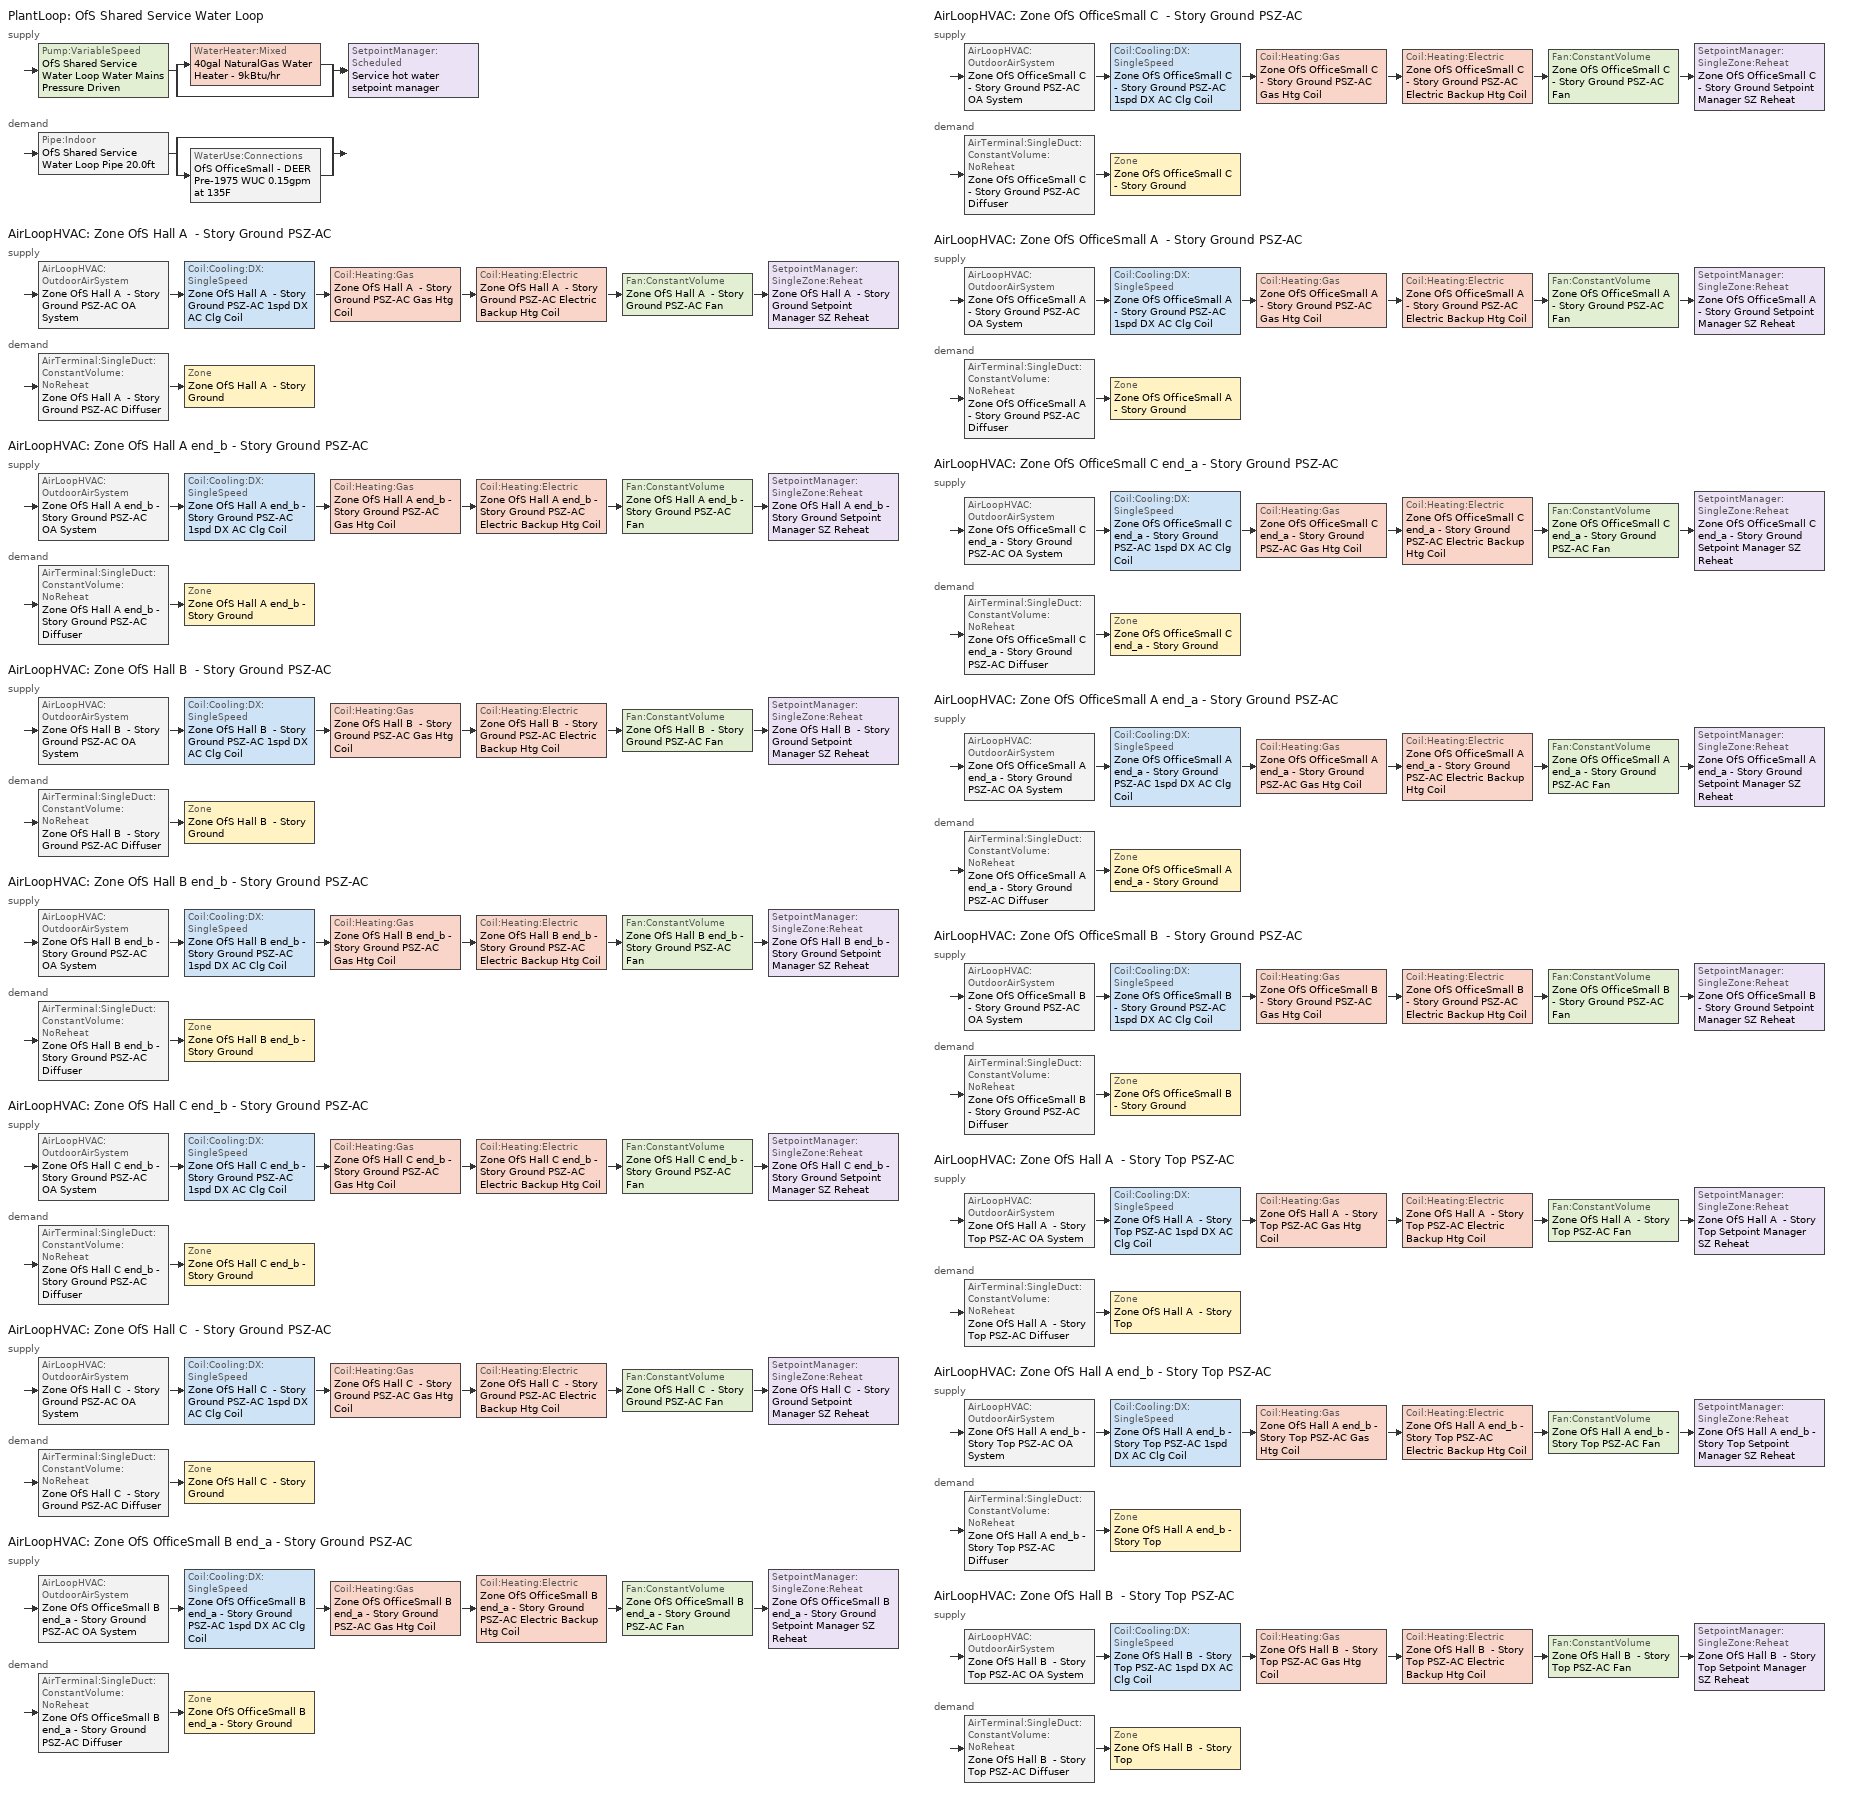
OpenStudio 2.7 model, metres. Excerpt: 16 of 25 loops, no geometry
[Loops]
PlantLoop 'OfS Shared Service Water Loop'
 supply: Pump:VariableSpeed 'OfS Shared Service Water Loop Water Mains Pressure Driven' > split
  | WaterHeater:Mixed '40gal NaturalGas Water Heater - 9kBtu/hr'
  | bypass
  join > SetpointManager:Scheduled 'Service hot water setpoint manager'
 demand: Pipe:Indoor 'OfS Shared Service Water Loop Pipe 20.0ft' > split
  | bypass
  | WaterUse:Connections 'OfS OfficeSmall - DEER Pre-1975 WUC 0.15gpm at 135F'
AirLoopHVAC 'Zone OfS Hall A  - Story Ground PSZ-AC'
 supply: AirLoopHVAC:OutdoorAirSystem 'Zone OfS Hall A  - Story Ground PSZ-AC OA System' > Coil:Cooling:DX:SingleSpeed 'Zone OfS Hall A  - Story Ground PSZ-AC 1spd DX AC Clg Coil' > Coil:Heating:Gas 'Zone OfS Hall A  - Story Ground PSZ-AC Gas Htg Coil' > Coil:Heating:Electric 'Zone OfS Hall A  - Story Ground PSZ-AC Electric Backup Htg Coil' > Fan:ConstantVolume 'Zone OfS Hall A  - Story Ground PSZ-AC Fan' > SetpointManager:SingleZone:Reheat 'Zone OfS Hall A  - Story Ground Setpoint Manager SZ Reheat'
 demand: AirTerminal:SingleDuct:ConstantVolume:NoReheat 'Zone OfS Hall A  - Story Ground PSZ-AC Diffuser' > Zone 'Zone OfS Hall A  - Story Ground'
AirLoopHVAC 'Zone OfS Hall A end_b - Story Ground PSZ-AC'
 supply: AirLoopHVAC:OutdoorAirSystem 'Zone OfS Hall A end_b - Story Ground PSZ-AC OA System' > Coil:Cooling:DX:SingleSpeed 'Zone OfS Hall A end_b - Story Ground PSZ-AC 1spd DX AC Clg Coil' > Coil:Heating:Gas 'Zone OfS Hall A end_b - Story Ground PSZ-AC Gas Htg Coil' > Coil:Heating:Electric 'Zone OfS Hall A end_b - Story Ground PSZ-AC Electric Backup Htg Coil' > Fan:ConstantVolume 'Zone OfS Hall A end_b - Story Ground PSZ-AC Fan' > SetpointManager:SingleZone:Reheat 'Zone OfS Hall A end_b - Story Ground Setpoint Manager SZ Reheat'
 demand: AirTerminal:SingleDuct:ConstantVolume:NoReheat 'Zone OfS Hall A end_b - Story Ground PSZ-AC Diffuser' > Zone 'Zone OfS Hall A end_b - Story Ground'
AirLoopHVAC 'Zone OfS Hall B  - Story Ground PSZ-AC'
 supply: AirLoopHVAC:OutdoorAirSystem 'Zone OfS Hall B  - Story Ground PSZ-AC OA System' > Coil:Cooling:DX:SingleSpeed 'Zone OfS Hall B  - Story Ground PSZ-AC 1spd DX AC Clg Coil' > Coil:Heating:Gas 'Zone OfS Hall B  - Story Ground PSZ-AC Gas Htg Coil' > Coil:Heating:Electric 'Zone OfS Hall B  - Story Ground PSZ-AC Electric Backup Htg Coil' > Fan:ConstantVolume 'Zone OfS Hall B  - Story Ground PSZ-AC Fan' > SetpointManager:SingleZone:Reheat 'Zone OfS Hall B  - Story Ground Setpoint Manager SZ Reheat'
 demand: AirTerminal:SingleDuct:ConstantVolume:NoReheat 'Zone OfS Hall B  - Story Ground PSZ-AC Diffuser' > Zone 'Zone OfS Hall B  - Story Ground'
AirLoopHVAC 'Zone OfS Hall B end_b - Story Ground PSZ-AC'
 supply: AirLoopHVAC:OutdoorAirSystem 'Zone OfS Hall B end_b - Story Ground PSZ-AC OA System' > Coil:Cooling:DX:SingleSpeed 'Zone OfS Hall B end_b - Story Ground PSZ-AC 1spd DX AC Clg Coil' > Coil:Heating:Gas 'Zone OfS Hall B end_b - Story Ground PSZ-AC Gas Htg Coil' > Coil:Heating:Electric 'Zone OfS Hall B end_b - Story Ground PSZ-AC Electric Backup Htg Coil' > Fan:ConstantVolume 'Zone OfS Hall B end_b - Story Ground PSZ-AC Fan' > SetpointManager:SingleZone:Reheat 'Zone OfS Hall B end_b - Story Ground Setpoint Manager SZ Reheat'
 demand: AirTerminal:SingleDuct:ConstantVolume:NoReheat 'Zone OfS Hall B end_b - Story Ground PSZ-AC Diffuser' > Zone 'Zone OfS Hall B end_b - Story Ground'
AirLoopHVAC 'Zone OfS Hall C end_b - Story Ground PSZ-AC'
 supply: AirLoopHVAC:OutdoorAirSystem 'Zone OfS Hall C end_b - Story Ground PSZ-AC OA System' > Coil:Cooling:DX:SingleSpeed 'Zone OfS Hall C end_b - Story Ground PSZ-AC 1spd DX AC Clg Coil' > Coil:Heating:Gas 'Zone OfS Hall C end_b - Story Ground PSZ-AC Gas Htg Coil' > Coil:Heating:Electric 'Zone OfS Hall C end_b - Story Ground PSZ-AC Electric Backup Htg Coil' > Fan:ConstantVolume 'Zone OfS Hall C end_b - Story Ground PSZ-AC Fan' > SetpointManager:SingleZone:Reheat 'Zone OfS Hall C end_b - Story Ground Setpoint Manager SZ Reheat'
 demand: AirTerminal:SingleDuct:ConstantVolume:NoReheat 'Zone OfS Hall C end_b - Story Ground PSZ-AC Diffuser' > Zone 'Zone OfS Hall C end_b - Story Ground'
AirLoopHVAC 'Zone OfS Hall C  - Story Ground PSZ-AC'
 supply: AirLoopHVAC:OutdoorAirSystem 'Zone OfS Hall C  - Story Ground PSZ-AC OA System' > Coil:Cooling:DX:SingleSpeed 'Zone OfS Hall C  - Story Ground PSZ-AC 1spd DX AC Clg Coil' > Coil:Heating:Gas 'Zone OfS Hall C  - Story Ground PSZ-AC Gas Htg Coil' > Coil:Heating:Electric 'Zone OfS Hall C  - Story Ground PSZ-AC Electric Backup Htg Coil' > Fan:ConstantVolume 'Zone OfS Hall C  - Story Ground PSZ-AC Fan' > SetpointManager:SingleZone:Reheat 'Zone OfS Hall C  - Story Ground Setpoint Manager SZ Reheat'
 demand: AirTerminal:SingleDuct:ConstantVolume:NoReheat 'Zone OfS Hall C  - Story Ground PSZ-AC Diffuser' > Zone 'Zone OfS Hall C  - Story Ground'
AirLoopHVAC 'Zone OfS OfficeSmall B end_a - Story Ground PSZ-AC'
 supply: AirLoopHVAC:OutdoorAirSystem 'Zone OfS OfficeSmall B end_a - Story Ground PSZ-AC OA System' > Coil:Cooling:DX:SingleSpeed 'Zone OfS OfficeSmall B end_a - Story Ground PSZ-AC 1spd DX AC Clg Coil' > Coil:Heating:Gas 'Zone OfS OfficeSmall B end_a - Story Ground PSZ-AC Gas Htg Coil' > Coil:Heating:Electric 'Zone OfS OfficeSmall B end_a - Story Ground PSZ-AC Electric Backup Htg Coil' > Fan:ConstantVolume 'Zone OfS OfficeSmall B end_a - Story Ground PSZ-AC Fan' > SetpointManager:SingleZone:Reheat 'Zone OfS OfficeSmall B end_a - Story Ground Setpoint Manager SZ Reheat'
 demand: AirTerminal:SingleDuct:ConstantVolume:NoReheat 'Zone OfS OfficeSmall B end_a - Story Ground PSZ-AC Diffuser' > Zone 'Zone OfS OfficeSmall B end_a - Story Ground'
AirLoopHVAC 'Zone OfS OfficeSmall C  - Story Ground PSZ-AC'
 supply: AirLoopHVAC:OutdoorAirSystem 'Zone OfS OfficeSmall C  - Story Ground PSZ-AC OA System' > Coil:Cooling:DX:SingleSpeed 'Zone OfS OfficeSmall C  - Story Ground PSZ-AC 1spd DX AC Clg Coil' > Coil:Heating:Gas 'Zone OfS OfficeSmall C  - Story Ground PSZ-AC Gas Htg Coil' > Coil:Heating:Electric 'Zone OfS OfficeSmall C  - Story Ground PSZ-AC Electric Backup Htg Coil' > Fan:ConstantVolume 'Zone OfS OfficeSmall C  - Story Ground PSZ-AC Fan' > SetpointManager:SingleZone:Reheat 'Zone OfS OfficeSmall C  - Story Ground Setpoint Manager SZ Reheat'
 demand: AirTerminal:SingleDuct:ConstantVolume:NoReheat 'Zone OfS OfficeSmall C  - Story Ground PSZ-AC Diffuser' > Zone 'Zone OfS OfficeSmall C  - Story Ground'
AirLoopHVAC 'Zone OfS OfficeSmall A  - Story Ground PSZ-AC'
 supply: AirLoopHVAC:OutdoorAirSystem 'Zone OfS OfficeSmall A  - Story Ground PSZ-AC OA System' > Coil:Cooling:DX:SingleSpeed 'Zone OfS OfficeSmall A  - Story Ground PSZ-AC 1spd DX AC Clg Coil' > Coil:Heating:Gas 'Zone OfS OfficeSmall A  - Story Ground PSZ-AC Gas Htg Coil' > Coil:Heating:Electric 'Zone OfS OfficeSmall A  - Story Ground PSZ-AC Electric Backup Htg Coil' > Fan:ConstantVolume 'Zone OfS OfficeSmall A  - Story Ground PSZ-AC Fan' > SetpointManager:SingleZone:Reheat 'Zone OfS OfficeSmall A  - Story Ground Setpoint Manager SZ Reheat'
 demand: AirTerminal:SingleDuct:ConstantVolume:NoReheat 'Zone OfS OfficeSmall A  - Story Ground PSZ-AC Diffuser' > Zone 'Zone OfS OfficeSmall A  - Story Ground'
AirLoopHVAC 'Zone OfS OfficeSmall C end_a - Story Ground PSZ-AC'
 supply: AirLoopHVAC:OutdoorAirSystem 'Zone OfS OfficeSmall C end_a - Story Ground PSZ-AC OA System' > Coil:Cooling:DX:SingleSpeed 'Zone OfS OfficeSmall C end_a - Story Ground PSZ-AC 1spd DX AC Clg Coil' > Coil:Heating:Gas 'Zone OfS OfficeSmall C end_a - Story Ground PSZ-AC Gas Htg Coil' > Coil:Heating:Electric 'Zone OfS OfficeSmall C end_a - Story Ground PSZ-AC Electric Backup Htg Coil' > Fan:ConstantVolume 'Zone OfS OfficeSmall C end_a - Story Ground PSZ-AC Fan' > SetpointManager:SingleZone:Reheat 'Zone OfS OfficeSmall C end_a - Story Ground Setpoint Manager SZ Reheat'
 demand: AirTerminal:SingleDuct:ConstantVolume:NoReheat 'Zone OfS OfficeSmall C end_a - Story Ground PSZ-AC Diffuser' > Zone 'Zone OfS OfficeSmall C end_a - Story Ground'
AirLoopHVAC 'Zone OfS OfficeSmall A end_a - Story Ground PSZ-AC'
 supply: AirLoopHVAC:OutdoorAirSystem 'Zone OfS OfficeSmall A end_a - Story Ground PSZ-AC OA System' > Coil:Cooling:DX:SingleSpeed 'Zone OfS OfficeSmall A end_a - Story Ground PSZ-AC 1spd DX AC Clg Coil' > Coil:Heating:Gas 'Zone OfS OfficeSmall A end_a - Story Ground PSZ-AC Gas Htg Coil' > Coil:Heating:Electric 'Zone OfS OfficeSmall A end_a - Story Ground PSZ-AC Electric Backup Htg Coil' > Fan:ConstantVolume 'Zone OfS OfficeSmall A end_a - Story Ground PSZ-AC Fan' > SetpointManager:SingleZone:Reheat 'Zone OfS OfficeSmall A end_a - Story Ground Setpoint Manager SZ Reheat'
 demand: AirTerminal:SingleDuct:ConstantVolume:NoReheat 'Zone OfS OfficeSmall A end_a - Story Ground PSZ-AC Diffuser' > Zone 'Zone OfS OfficeSmall A end_a - Story Ground'
AirLoopHVAC 'Zone OfS OfficeSmall B  - Story Ground PSZ-AC'
 supply: AirLoopHVAC:OutdoorAirSystem 'Zone OfS OfficeSmall B  - Story Ground PSZ-AC OA System' > Coil:Cooling:DX:SingleSpeed 'Zone OfS OfficeSmall B  - Story Ground PSZ-AC 1spd DX AC Clg Coil' > Coil:Heating:Gas 'Zone OfS OfficeSmall B  - Story Ground PSZ-AC Gas Htg Coil' > Coil:Heating:Electric 'Zone OfS OfficeSmall B  - Story Ground PSZ-AC Electric Backup Htg Coil' > Fan:ConstantVolume 'Zone OfS OfficeSmall B  - Story Ground PSZ-AC Fan' > SetpointManager:SingleZone:Reheat 'Zone OfS OfficeSmall B  - Story Ground Setpoint Manager SZ Reheat'
 demand: AirTerminal:SingleDuct:ConstantVolume:NoReheat 'Zone OfS OfficeSmall B  - Story Ground PSZ-AC Diffuser' > Zone 'Zone OfS OfficeSmall B  - Story Ground'
AirLoopHVAC 'Zone OfS Hall A  - Story Top PSZ-AC'
 supply: AirLoopHVAC:OutdoorAirSystem 'Zone OfS Hall A  - Story Top PSZ-AC OA System' > Coil:Cooling:DX:SingleSpeed 'Zone OfS Hall A  - Story Top PSZ-AC 1spd DX AC Clg Coil' > Coil:Heating:Gas 'Zone OfS Hall A  - Story Top PSZ-AC Gas Htg Coil' > Coil:Heating:Electric 'Zone OfS Hall A  - Story Top PSZ-AC Electric Backup Htg Coil' > Fan:ConstantVolume 'Zone OfS Hall A  - Story Top PSZ-AC Fan' > SetpointManager:SingleZone:Reheat 'Zone OfS Hall A  - Story Top Setpoint Manager SZ Reheat'
 demand: AirTerminal:SingleDuct:ConstantVolume:NoReheat 'Zone OfS Hall A  - Story Top PSZ-AC Diffuser' > Zone 'Zone OfS Hall A  - Story Top'
AirLoopHVAC 'Zone OfS Hall A end_b - Story Top PSZ-AC'
 supply: AirLoopHVAC:OutdoorAirSystem 'Zone OfS Hall A end_b - Story Top PSZ-AC OA System' > Coil:Cooling:DX:SingleSpeed 'Zone OfS Hall A end_b - Story Top PSZ-AC 1spd DX AC Clg Coil' > Coil:Heating:Gas 'Zone OfS Hall A end_b - Story Top PSZ-AC Gas Htg Coil' > Coil:Heating:Electric 'Zone OfS Hall A end_b - Story Top PSZ-AC Electric Backup Htg Coil' > Fan:ConstantVolume 'Zone OfS Hall A end_b - Story Top PSZ-AC Fan' > SetpointManager:SingleZone:Reheat 'Zone OfS Hall A end_b - Story Top Setpoint Manager SZ Reheat'
 demand: AirTerminal:SingleDuct:ConstantVolume:NoReheat 'Zone OfS Hall A end_b - Story Top PSZ-AC Diffuser' > Zone 'Zone OfS Hall A end_b - Story Top'
AirLoopHVAC 'Zone OfS Hall B  - Story Top PSZ-AC'
 supply: AirLoopHVAC:OutdoorAirSystem 'Zone OfS Hall B  - Story Top PSZ-AC OA System' > Coil:Cooling:DX:SingleSpeed 'Zone OfS Hall B  - Story Top PSZ-AC 1spd DX AC Clg Coil' > Coil:Heating:Gas 'Zone OfS Hall B  - Story Top PSZ-AC Gas Htg Coil' > Coil:Heating:Electric 'Zone OfS Hall B  - Story Top PSZ-AC Electric Backup Htg Coil' > Fan:ConstantVolume 'Zone OfS Hall B  - Story Top PSZ-AC Fan' > SetpointManager:SingleZone:Reheat 'Zone OfS Hall B  - Story Top Setpoint Manager SZ Reheat'
 demand: AirTerminal:SingleDuct:ConstantVolume:NoReheat 'Zone OfS Hall B  - Story Top PSZ-AC Diffuser' > Zone 'Zone OfS Hall B  - Story Top'
[Construction]
Uninsulated copper pipe 0.75in type L: Copper pipe 0.75in type L
[Material]
Copper pipe 0.75in type L: Roughness=Smooth; Thickness {m}=0.001143; Conductivity {W/m-K}=386; Density {kg/m3}=8906.27; Specific Heat {J/kg-K}=385.1856; Thermal Absorptance=0.9; Solar Absorptance=0.7; Visible Absorptance=0.7
[Sizing:Zone] Zone Cooling Design Supply Air Temperature Input Method=SupplyAirTemperature; Zone Cooling Design Supply Air Temperature {C}=12.7778; Zone Cooling Design Supply Air Temperature Difference {deltaC}=11.11; Zone Heating Design Supply Air Temperature Input Method=SupplyAirTemperature; Zone Heating Design Supply Air Temperature {C}=50; Zone Heating Design Supply Air Temperature Difference {deltaC}=11.11; Zone Cooling Design Supply Air Humidity Ratio {kg-H2O/kg-air}=0.0085; Zone Heating Design Supply Air Humidity Ratio {kg-H2O/kg-air}=0.008; Cooling Design Air Flow Method=DesignDay; Heating Design Air Flow Method=DesignDay; Account for Dedicated Outdoor Air System=No; Dedicated Outdoor Air System Control Strategy=NeutralSupplyAir; Dedicated Outdoor Air Low Setpoint Temperature for Design {C}=autosize; Dedicated Outdoor Air High Setpoint Temperature for Design {C}=autosize
Zone OfS OfficeSmall A end_a - Story Ground; Zone OfS OfficeSmall B end_a - Story Ground; Zone OfS OfficeSmall C end_a - Story Ground; Zone OfS OfficeSmall A  - Story Ground; Zone OfS OfficeSmall B  - Story Ground; Zone OfS OfficeSmall C  - Story Ground; Zone OfS Hall A  - Story Ground; Zone OfS Hall B  - Story Ground; Zone OfS Hall C  - Story Ground; Zone OfS Hall A end_b - Story Ground; Zone OfS Hall B end_b - Story Ground; Zone OfS Hall C end_b - Story Ground; Zone OfS Hall A  - Story Top; Zone OfS Hall B  - Story Top; Zone OfS Hall A end_b - Story Top
[Zone equipment]
Zone OfS OfficeSmall A end_a - Story Ground: Zone OfS OfficeSmall A end_a - Story Ground PSZ-AC Diffuser
Zone OfS OfficeSmall B end_a - Story Ground: Zone OfS OfficeSmall B end_a - Story Ground PSZ-AC Diffuser
Zone OfS OfficeSmall C end_a - Story Ground: Zone OfS OfficeSmall C end_a - Story Ground PSZ-AC Diffuser
Zone OfS OfficeSmall A  - Story Ground: Zone OfS OfficeSmall A  - Story Ground PSZ-AC Diffuser
Zone OfS OfficeSmall B  - Story Ground: Zone OfS OfficeSmall B  - Story Ground PSZ-AC Diffuser
Zone OfS OfficeSmall C  - Story Ground: Zone OfS OfficeSmall C  - Story Ground PSZ-AC Diffuser
Zone OfS Hall A  - Story Ground: Zone OfS Hall A  - Story Ground PSZ-AC Diffuser
Zone OfS Hall B  - Story Ground: Zone OfS Hall B  - Story Ground PSZ-AC Diffuser
Zone OfS Hall C  - Story Ground: Zone OfS Hall C  - Story Ground PSZ-AC Diffuser
Zone OfS Hall A end_b - Story Ground: Zone OfS Hall A end_b - Story Ground PSZ-AC Diffuser
Zone OfS Hall B end_b - Story Ground: Zone OfS Hall B end_b - Story Ground PSZ-AC Diffuser
Zone OfS Hall C end_b - Story Ground: Zone OfS Hall C end_b - Story Ground PSZ-AC Diffuser
Zone OfS Hall A  - Story Top: Zone OfS Hall A  - Story Top PSZ-AC Diffuser
Zone OfS Hall B  - Story Top: Zone OfS Hall B  - Story Top PSZ-AC Diffuser
Zone OfS Hall A end_b - Story Top: Zone OfS Hall A end_b - Story Top PSZ-AC Diffuser
[WaterUse:Connections]
OfS OfficeSmall - DEER Pre-1975 WUC 0.15gpm at 135F: Water Use Equipment Name 1=OfS OfficeSmall - DEER Pre-1975 Service Water Use 0.15gpm at 135F
[WaterUse:Equipment:Definition]
OfS OfficeSmall - DEER Pre-1975 Service Water Use Def 0.15gpm: Peak Flow Rate {m3/s}=9.46266e-06; Target Temperature Schedule=Mixed Water At Faucet Temp - 135F; Sensible Fraction Schedule=Fraction Sensible - 0.2; Latent Fraction Schedule=Fraction Latent - 0.05
[WaterUse:Equipment]
OfS OfficeSmall - DEER Pre-1975 Service Water Use 0.15gpm at 135F: Water Use Equipment Definition=OfS OfficeSmall - DEER Pre-1975 Service Water Use Def 0.15gpm; Flow Rate Fraction Schedule=D_OfS_All_DHW_DHW_Yr
[PlantLoop]
OfS Shared Service Water Loop: Glycol Concentration=0; Maximum Loop Temperature {C}=60; Minimum Loop Temperature {C}=10; Plant Loop Volume {m3}=Autocalculate; Load Distribution Scheme=Optimal
[Sizing:Plant]
OfS Shared Service Water Loop: Loop Type=Heating; Design Loop Exit Temperature {C}=60; Loop Design Temperature Difference {deltaC}=5; Sizing Option=NonCoincident; Zone Timesteps in Averaging Window=1; Coincident Sizing Factor Mode=None
[SetpointManager:Scheduled]
Service hot water setpoint manager: Control Variable=Temperature; Schedule=Service Water Loop Temp - 140F; Setpoint Node or NodeList=OfS Shared Service Water Loop Supply Outlet Node
[Pump:VariableSpeed]
OfS Shared Service Water Loop Water Mains Pressure Driven: Rated Pump Head {Pa}=0.001; Motor Efficiency=1; Pump Control Type=Continuous; Skin Loss Radiative Fraction=0.5; Design Power Sizing Method=PowerPerFlowPerPressure; Design Electric Power per Unit Flow Rate {W/(m3/s)}=348701.1; Design Shaft Power per Unit Flow Rate per Unit Head {W-s/m3-Pa}=1.28205; Design Minimum Flow Rate Fraction=0
[WaterHeater:Mixed]
40gal NaturalGas Water Heater - 9kBtu/hr: Tank Volume {m3}=0.151416; Setpoint Temperature Schedule=Service Water Loop Temp - 140F; Deadband Temperature Difference {deltaC}=2; Maximum Temperature Limit {C}=60; Heater Control Type=Cycle; Heater Maximum Capacity {W}=2769.27; Heater Fuel Type=NaturalGas; Heater Thermal Efficiency=0.78; Off Cycle Parasitic Fuel Consumption Rate {W}=0; Off Cycle Parasitic Fuel Type=NaturalGas; Off Cycle Parasitic Heat Fraction to Tank=0.8; On Cycle Parasitic Fuel Consumption Rate {W}=0; On Cycle Parasitic Fuel Type=NaturalGas; Ambient Temperature Indicator=Schedule; Ambient Temperature Schedule=Water Heater Ambient Temp Schedule 70F; Off Cycle Loss Coefficient to Ambient Temperature {W/K}=6; On Cycle Loss Coefficient to Ambient Temperature {W/K}=6; Use Side Effectiveness=1; Source Side Effectiveness=1; Use Side Design Flow Rate {m3/s}=autosize; Source Side Design Flow Rate {m3/s}=autosize; Indirect Water Heating Recovery Time {hr}=1.5; Source Side Flow Control Mode=IndirectHeatPrimarySetpoint
[Pipe:Indoor]
OfS Shared Service Water Loop Pipe 20.0ft: Construction=Uninsulated copper pipe 0.75in type L; Environment Type=Schedule; Ambient Temperature Schedule=OfS Shared Service Water Loop Piping Air Temp - 70F; Ambient Air Velocity Schedule=OfS Shared Service Water Loop Piping Air Velocity - 0.67mph; Pipe Inside Diameter {m}=0.019939; Pipe Length {m}=6.096
[AirLoopHVAC] Availability Schedule=Always On Discrete; Design Supply Air Flow Rate {m3/s}=AutoSize
Zone OfS Hall A  - Story Ground PSZ-AC; Zone OfS Hall A end_b - Story Ground PSZ-AC; Zone OfS Hall B  - Story Ground PSZ-AC; Zone OfS Hall B end_b - Story Ground PSZ-AC; Zone OfS Hall C end_b - Story Ground PSZ-AC; Zone OfS Hall C  - Story Ground PSZ-AC; Zone OfS OfficeSmall B end_a - Story Ground PSZ-AC; Zone OfS OfficeSmall C  - Story Ground PSZ-AC; Zone OfS OfficeSmall A  - Story Ground PSZ-AC; Zone OfS OfficeSmall C end_a - Story Ground PSZ-AC; Zone OfS OfficeSmall A end_a - Story Ground PSZ-AC; Zone OfS OfficeSmall B  - Story Ground PSZ-AC; Zone OfS Hall A  - Story Top PSZ-AC; Zone OfS Hall A end_b - Story Top PSZ-AC; Zone OfS Hall B  - Story Top PSZ-AC
[Sizing:System] Type of Load to Size On=Sensible; Design Outdoor Air Flow Rate {m3/s}=Autosize; Central Heating Maximum System Air Flow Ratio=1; Preheat Design Temperature {C}=7.22222; Preheat Design Humidity Ratio {kg-H2O/kg-Air}=0.008; Precool Design Temperature {C}=12.7778; Precool Design Humidity Ratio {kg-H2O/kg-Air}=0.008; Central Cooling Design Supply Air Temperature {C}=12.7778; Central Heating Design Supply Air Temperature {C}=50; Sizing Option=Coincident; 100% Outdoor Air in Cooling=No; 100% Outdoor Air in Heating=No; Central Cooling Design Supply Air Humidity Ratio {kg-H2O/kg-Air}=0.0085; Central Heating Design Supply Air Humidity Ratio {kg-H2O/kg-Air}=0.008; Cooling Design Air Flow Method=DesignDay; Cooling Design Air Flow Rate {m3/s}=0; Heating Design Air Flow Method=DesignDay; Heating Design Air Flow Rate {m3/s}=0; System Outdoor Air Method=ZoneSum; Zone Maximum Outdoor Air Fraction=1; Cooling Supply Air Flow Rate Per Floor Area {m3/s-m2}=0.00996765; Cooling Fraction of Autosized Cooling Supply Air Flow Rate=1; Cooling Supply Air Flow Rate Per Unit Cooling Capacity {m3/s-W}=3.94755e-05; Heating Supply Air Flow Rate Per Floor Area {m3/s-m2}=0.00996765; Heating Fraction of Autosized Heating Supply Air Flow Rate=1; Heating Fraction of Autosized Cooling Supply Air Flow Rate=1; Heating Supply Air Flow Rate Per Unit Heating Capacity {m3/s-W}=3.15882e-05; Cooling Design Capacity Method=CoolingDesignCapacity; Cooling Design Capacity {W}=autosize; Cooling Design Capacity Per Floor Area {W/m2}=234.7; Fraction of Autosized Cooling Design Capacity=1; Heating Design Capacity Method=HeatingDesignCapacity; Heating Design Capacity {W}=autosize; Heating Design Capacity Per Floor Area {W/m2}=157; Fraction of Autosized Heating Design Capacity=1; Central Cooling Capacity Control Method=OnOff
Zone OfS Hall A  - Story Ground PSZ-AC; Zone OfS Hall A end_b - Story Ground PSZ-AC; Zone OfS Hall B  - Story Ground PSZ-AC; Zone OfS Hall B end_b - Story Ground PSZ-AC; Zone OfS Hall C end_b - Story Ground PSZ-AC; Zone OfS Hall C  - Story Ground PSZ-AC; Zone OfS OfficeSmall B end_a - Story Ground PSZ-AC; Zone OfS OfficeSmall C  - Story Ground PSZ-AC; Zone OfS OfficeSmall A  - Story Ground PSZ-AC; Zone OfS OfficeSmall C end_a - Story Ground PSZ-AC; Zone OfS OfficeSmall A end_a - Story Ground PSZ-AC; Zone OfS OfficeSmall B  - Story Ground PSZ-AC; Zone OfS Hall A  - Story Top PSZ-AC; Zone OfS Hall A end_b - Story Top PSZ-AC; Zone OfS Hall B  - Story Top PSZ-AC
[SetpointManager:SingleZone:Reheat] Minimum Supply Air Temperature {C}=12.7778; Maximum Supply Air Temperature {C}=50
Name | Control Zone | Setpoint Node or NodeList
Zone OfS Hall A  - Story Ground Setpoint Manager SZ Reheat | Zone OfS Hall A  - Story Ground | Zone OfS Hall A  - Story Ground PSZ-AC Supply Outlet Node
Zone OfS Hall A end_b - Story Ground Setpoint Manager SZ Reheat | Zone OfS Hall A end_b - Story Ground | Zone OfS Hall A end_b - Story Ground PSZ-AC Supply Outlet Node
Zone OfS Hall B  - Story Ground Setpoint Manager SZ Reheat | Zone OfS Hall B  - Story Ground | Zone OfS Hall B  - Story Ground PSZ-AC Supply Outlet Node
Zone OfS Hall B end_b - Story Ground Setpoint Manager SZ Reheat | Zone OfS Hall B end_b - Story Ground | Zone OfS Hall B end_b - Story Ground PSZ-AC Supply Outlet Node
Zone OfS Hall C end_b - Story Ground Setpoint Manager SZ Reheat | Zone OfS Hall C end_b - Story Ground | Zone OfS Hall C end_b - Story Ground PSZ-AC Supply Outlet Node
Zone OfS Hall C  - Story Ground Setpoint Manager SZ Reheat | Zone OfS Hall C  - Story Ground | Zone OfS Hall C  - Story Ground PSZ-AC Supply Outlet Node
Zone OfS OfficeSmall B end_a - Story Ground Setpoint Manager SZ Reheat | Zone OfS OfficeSmall B end_a - Story Ground | Zone OfS OfficeSmall B end_a - Story Ground PSZ-AC Supply Outlet Node
Zone OfS OfficeSmall C  - Story Ground Setpoint Manager SZ Reheat | Zone OfS OfficeSmall C  - Story Ground | Zone OfS OfficeSmall C  - Story Ground PSZ-AC Supply Outlet Node
Zone OfS OfficeSmall A  - Story Ground Setpoint Manager SZ Reheat | Zone OfS OfficeSmall A  - Story Ground | Zone OfS OfficeSmall A  - Story Ground PSZ-AC Supply Outlet Node
Zone OfS OfficeSmall C end_a - Story Ground Setpoint Manager SZ Reheat | Zone OfS OfficeSmall C end_a - Story Ground | Zone OfS OfficeSmall C end_a - Story Ground PSZ-AC Supply Outlet Node
Zone OfS OfficeSmall A end_a - Story Ground Setpoint Manager SZ Reheat | Zone OfS OfficeSmall A end_a - Story Ground | Zone OfS OfficeSmall A end_a - Story Ground PSZ-AC Supply Outlet Node
Zone OfS OfficeSmall B  - Story Ground Setpoint Manager SZ Reheat | Zone OfS OfficeSmall B  - Story Ground | Zone OfS OfficeSmall B  - Story Ground PSZ-AC Supply Outlet Node
Zone OfS Hall A  - Story Top Setpoint Manager SZ Reheat | Zone OfS Hall A  - Story Top | Zone OfS Hall A  - Story Top PSZ-AC Supply Outlet Node
Zone OfS Hall A end_b - Story Top Setpoint Manager SZ Reheat | Zone OfS Hall A end_b - Story Top | Zone OfS Hall A end_b - Story Top PSZ-AC Supply Outlet Node
Zone OfS Hall B  - Story Top Setpoint Manager SZ Reheat | Zone OfS Hall B  - Story Top | Zone OfS Hall B  - Story Top PSZ-AC Supply Outlet Node
[Fan:ConstantVolume] Availability Schedule=Always On Discrete; Fan Total Efficiency=0.54; Pressure Rise {Pa}=622.722; Maximum Flow Rate {m3/s}=AutoSize; Motor Efficiency=0.9; Motor In Airstream Fraction=1
Zone OfS Hall A  - Story Ground PSZ-AC Fan; Zone OfS Hall A end_b - Story Ground PSZ-AC Fan; Zone OfS Hall B  - Story Ground PSZ-AC Fan; Zone OfS Hall B end_b - Story Ground PSZ-AC Fan; Zone OfS Hall C end_b - Story Ground PSZ-AC Fan; Zone OfS Hall C  - Story Ground PSZ-AC Fan; Zone OfS OfficeSmall B end_a - Story Ground PSZ-AC Fan; Zone OfS OfficeSmall C  - Story Ground PSZ-AC Fan; Zone OfS OfficeSmall A  - Story Ground PSZ-AC Fan; Zone OfS OfficeSmall C end_a - Story Ground PSZ-AC Fan; Zone OfS OfficeSmall A end_a - Story Ground PSZ-AC Fan; Zone OfS OfficeSmall B  - Story Ground PSZ-AC Fan; Zone OfS Hall A  - Story Top PSZ-AC Fan; Zone OfS Hall A end_b - Story Top PSZ-AC Fan; Zone OfS Hall B  - Story Top PSZ-AC Fan
[Coil:Heating:Gas] Availability Schedule=Always On Discrete; Gas Burner Efficiency=0.8; Nominal Capacity {W}=AutoSize; Parasitic Electric Load {W}=0; Parasitic Gas Load {W}=0
Zone OfS Hall A  - Story Ground PSZ-AC Gas Htg Coil; Zone OfS Hall A end_b - Story Ground PSZ-AC Gas Htg Coil; Zone OfS Hall B  - Story Ground PSZ-AC Gas Htg Coil; Zone OfS Hall B end_b - Story Ground PSZ-AC Gas Htg Coil; Zone OfS Hall C end_b - Story Ground PSZ-AC Gas Htg Coil; Zone OfS Hall C  - Story Ground PSZ-AC Gas Htg Coil; Zone OfS OfficeSmall B end_a - Story Ground PSZ-AC Gas Htg Coil; Zone OfS OfficeSmall C  - Story Ground PSZ-AC Gas Htg Coil; Zone OfS OfficeSmall A  - Story Ground PSZ-AC Gas Htg Coil; Zone OfS OfficeSmall C end_a - Story Ground PSZ-AC Gas Htg Coil; Zone OfS OfficeSmall A end_a - Story Ground PSZ-AC Gas Htg Coil; Zone OfS OfficeSmall B  - Story Ground PSZ-AC Gas Htg Coil; Zone OfS Hall A  - Story Top PSZ-AC Gas Htg Coil; Zone OfS Hall A end_b - Story Top PSZ-AC Gas Htg Coil; Zone OfS Hall B  - Story Top PSZ-AC Gas Htg Coil
[Coil:Heating:Electric] Availability Schedule=Always On Discrete; Efficiency=1
Zone OfS Hall A  - Story Ground PSZ-AC Electric Backup Htg Coil; Zone OfS Hall A end_b - Story Ground PSZ-AC Electric Backup Htg Coil; Zone OfS Hall B  - Story Ground PSZ-AC Electric Backup Htg Coil; Zone OfS Hall B end_b - Story Ground PSZ-AC Electric Backup Htg Coil; Zone OfS Hall C end_b - Story Ground PSZ-AC Electric Backup Htg Coil; Zone OfS Hall C  - Story Ground PSZ-AC Electric Backup Htg Coil; Zone OfS OfficeSmall B end_a - Story Ground PSZ-AC Electric Backup Htg Coil; Zone OfS OfficeSmall C  - Story Ground PSZ-AC Electric Backup Htg Coil; Zone OfS OfficeSmall A  - Story Ground PSZ-AC Electric Backup Htg Coil; Zone OfS OfficeSmall C end_a - Story Ground PSZ-AC Electric Backup Htg Coil; Zone OfS OfficeSmall A end_a - Story Ground PSZ-AC Electric Backup Htg Coil; Zone OfS OfficeSmall B  - Story Ground PSZ-AC Electric Backup Htg Coil; Zone OfS Hall A  - Story Top PSZ-AC Electric Backup Htg Coil; Zone OfS Hall A end_b - Story Top PSZ-AC Electric Backup Htg Coil; Zone OfS Hall B  - Story Top PSZ-AC Electric Backup Htg Coil
[Coil:Cooling:DX:SingleSpeed] Availability Schedule=Always On Discrete; Rated Total Cooling Capacity {W}=autosize; Rated Sensible Heat Ratio=autosize; Rated COP {W/W}=3; Rated Air Flow Rate {m3/s}=autosize; Rated Evaporator Fan Power Per Volume Flow Rate {W/(m3/s)}=773.3; Condenser Type=AirCooled; Evaporative Condenser Effectiveness=0; Evaporative Condenser Air Flow Rate {m3/s}=Autosize; Evaporative Condenser Pump Rated Power Consumption {W}=Autosize; Crankcase Heater Capacity {W}=0; Maximum Outdoor Dry-Bulb Temperature for Crankcase Heater Operation {C}=0; Basin Heater Capacity {W/K}=0; Basin Heater Setpoint Temperature {C}=10
Name | Total Cooling Capacity Function of Temperature Curve | Total Cooling Capacity Function of Flow Fraction Curve | Energy Input Ratio Function of Temperature Curve | Energy Input Ratio Function of Flow Fraction Curve | Part Load Fraction Correlation Curve
Zone OfS Hall A  - Story Ground PSZ-AC 1spd DX AC Clg Coil | Curve Biquadratic 3 | Curve Quadratic 4 | Curve Biquadratic 4 | Curve Quadratic 5 | Curve Quadratic 6
Zone OfS Hall A end_b - Story Ground PSZ-AC 1spd DX AC Clg Coil | Curve Biquadratic 7 | Curve Quadratic 10 | Curve Biquadratic 8 | Curve Quadratic 11 | Curve Quadratic 12
Zone OfS Hall B  - Story Ground PSZ-AC 1spd DX AC Clg Coil | Curve Biquadratic 11 | Curve Quadratic 16 | Curve Biquadratic 12 | Curve Quadratic 17 | Curve Quadratic 18
Zone OfS Hall B end_b - Story Ground PSZ-AC 1spd DX AC Clg Coil | Curve Biquadratic 15 | Curve Quadratic 22 | Curve Biquadratic 16 | Curve Quadratic 23 | Curve Quadratic 24
Zone OfS Hall C end_b - Story Ground PSZ-AC 1spd DX AC Clg Coil | Curve Biquadratic 19 | Curve Quadratic 28 | Curve Biquadratic 20 | Curve Quadratic 29 | Curve Quadratic 30
Zone OfS Hall C  - Story Ground PSZ-AC 1spd DX AC Clg Coil | Curve Biquadratic 23 | Curve Quadratic 34 | Curve Biquadratic 24 | Curve Quadratic 35 | Curve Quadratic 36
Zone OfS OfficeSmall B end_a - Story Ground PSZ-AC 1spd DX AC Clg Coil | Curve Biquadratic 27 | Curve Quadratic 40 | Curve Biquadratic 28 | Curve Quadratic 41 | Curve Quadratic 42
Zone OfS OfficeSmall C  - Story Ground PSZ-AC 1spd DX AC Clg Coil | Curve Biquadratic 31 | Curve Quadratic 46 | Curve Biquadratic 32 | Curve Quadratic 47 | Curve Quadratic 48
Zone OfS OfficeSmall A  - Story Ground PSZ-AC 1spd DX AC Clg Coil | Curve Biquadratic 35 | Curve Quadratic 52 | Curve Biquadratic 36 | Curve Quadratic 53 | Curve Quadratic 54
Zone OfS OfficeSmall C end_a - Story Ground PSZ-AC 1spd DX AC Clg Coil | Curve Biquadratic 39 | Curve Quadratic 58 | Curve Biquadratic 40 | Curve Quadratic 59 | Curve Quadratic 60
Zone OfS OfficeSmall A end_a - Story Ground PSZ-AC 1spd DX AC Clg Coil | Curve Biquadratic 43 | Curve Quadratic 64 | Curve Biquadratic 44 | Curve Quadratic 65 | Curve Quadratic 66
Zone OfS OfficeSmall B  - Story Ground PSZ-AC 1spd DX AC Clg Coil | Curve Biquadratic 47 | Curve Quadratic 70 | Curve Biquadratic 48 | Curve Quadratic 71 | Curve Quadratic 72
Zone OfS Hall A  - Story Top PSZ-AC 1spd DX AC Clg Coil | Curve Biquadratic 51 | Curve Quadratic 76 | Curve Biquadratic 52 | Curve Quadratic 77 | Curve Quadratic 78
Zone OfS Hall A end_b - Story Top PSZ-AC 1spd DX AC Clg Coil | Curve Biquadratic 55 | Curve Quadratic 82 | Curve Biquadratic 56 | Curve Quadratic 83 | Curve Quadratic 84
Zone OfS Hall B  - Story Top PSZ-AC 1spd DX AC Clg Coil | Curve Biquadratic 59 | Curve Quadratic 88 | Curve Biquadratic 60 | Curve Quadratic 89 | Curve Quadratic 90
[Controller:OutdoorAir] Minimum Outdoor Air Flow Rate {m3/s}=0; Maximum Outdoor Air Flow Rate {m3/s}=Autosize; Economizer Control Type=NoEconomizer; Economizer Control Action Type=ModulateFlow; Economizer Maximum Limit Dry-Bulb Temperature {C}=28; Economizer Maximum Limit Enthalpy {J/kg}=64000; Lockout Type=NoLockout; Minimum Limit Type=FixedMinimum; Minimum Outdoor Air Schedule=Always On Discrete; High Humidity Control=No; Heat Recovery Bypass Control Type=BypassWhenWithinEconomizerLimits
Name | Controller Mechanical Ventilation
Zone OfS Hall A  - Story Ground PSZ-AC OA System Controller | Controller Mechanical Ventilation 1
Zone OfS Hall A end_b - Story Ground PSZ-AC OA System Controller | Controller Mechanical Ventilation 2
Zone OfS Hall B  - Story Ground PSZ-AC OA System Controller | Controller Mechanical Ventilation 3
Zone OfS Hall B end_b - Story Ground PSZ-AC OA System Controller | Controller Mechanical Ventilation 4
Zone OfS Hall C end_b - Story Ground PSZ-AC OA System Controller | Controller Mechanical Ventilation 5
Zone OfS Hall C  - Story Ground PSZ-AC OA System Controller | Controller Mechanical Ventilation 6
Zone OfS OfficeSmall B end_a - Story Ground PSZ-AC OA System Controller | Controller Mechanical Ventilation 7
Zone OfS OfficeSmall C  - Story Ground PSZ-AC OA System Controller | Controller Mechanical Ventilation 8
Zone OfS OfficeSmall A  - Story Ground PSZ-AC OA System Controller | Controller Mechanical Ventilation 9
Zone OfS OfficeSmall C end_a - Story Ground PSZ-AC OA System Controller | Controller Mechanical Ventilation 10
Zone OfS OfficeSmall A end_a - Story Ground PSZ-AC OA System Controller | Controller Mechanical Ventilation 11
Zone OfS OfficeSmall B  - Story Ground PSZ-AC OA System Controller | Controller Mechanical Ventilation 12
Zone OfS Hall A  - Story Top PSZ-AC OA System Controller | Controller Mechanical Ventilation 13
Zone OfS Hall A end_b - Story Top PSZ-AC OA System Controller | Controller Mechanical Ventilation 14
Zone OfS Hall B  - Story Top PSZ-AC OA System Controller | Controller Mechanical Ventilation 15
[Controller:MechanicalVentilation] Availability Schedule=Always On Discrete; System Outdoor Air Method=ZoneSum
Controller Mechanical Ventilation 1; Controller Mechanical Ventilation 2; Controller Mechanical Ventilation 3; Controller Mechanical Ventilation 4; Controller Mechanical Ventilation 5; Controller Mechanical Ventilation 6; Controller Mechanical Ventilation 7; Controller Mechanical Ventilation 8; Controller Mechanical Ventilation 9; Controller Mechanical Ventilation 10; Controller Mechanical Ventilation 11; Controller Mechanical Ventilation 12; Controller Mechanical Ventilation 13; Controller Mechanical Ventilation 14; Controller Mechanical Ventilation 15
[AirLoopHVAC:OutdoorAirSystem]
Name | Controller
Zone OfS Hall A  - Story Ground PSZ-AC OA System | Zone OfS Hall A  - Story Ground PSZ-AC OA System Controller
Zone OfS Hall A end_b - Story Ground PSZ-AC OA System | Zone OfS Hall A end_b - Story Ground PSZ-AC OA System Controller
Zone OfS Hall B  - Story Ground PSZ-AC OA System | Zone OfS Hall B  - Story Ground PSZ-AC OA System Controller
Zone OfS Hall B end_b - Story Ground PSZ-AC OA System | Zone OfS Hall B end_b - Story Ground PSZ-AC OA System Controller
Zone OfS Hall C end_b - Story Ground PSZ-AC OA System | Zone OfS Hall C end_b - Story Ground PSZ-AC OA System Controller
Zone OfS Hall C  - Story Ground PSZ-AC OA System | Zone OfS Hall C  - Story Ground PSZ-AC OA System Controller
Zone OfS OfficeSmall B end_a - Story Ground PSZ-AC OA System | Zone OfS OfficeSmall B end_a - Story Ground PSZ-AC OA System Controller
Zone OfS OfficeSmall C  - Story Ground PSZ-AC OA System | Zone OfS OfficeSmall C  - Story Ground PSZ-AC OA System Controller
Zone OfS OfficeSmall A  - Story Ground PSZ-AC OA System | Zone OfS OfficeSmall A  - Story Ground PSZ-AC OA System Controller
Zone OfS OfficeSmall C end_a - Story Ground PSZ-AC OA System | Zone OfS OfficeSmall C end_a - Story Ground PSZ-AC OA System Controller
Zone OfS OfficeSmall A end_a - Story Ground PSZ-AC OA System | Zone OfS OfficeSmall A end_a - Story Ground PSZ-AC OA System Controller
Zone OfS OfficeSmall B  - Story Ground PSZ-AC OA System | Zone OfS OfficeSmall B  - Story Ground PSZ-AC OA System Controller
Zone OfS Hall A  - Story Top PSZ-AC OA System | Zone OfS Hall A  - Story Top PSZ-AC OA System Controller
Zone OfS Hall A end_b - Story Top PSZ-AC OA System | Zone OfS Hall A end_b - Story Top PSZ-AC OA System Controller
Zone OfS Hall B  - Story Top PSZ-AC OA System | Zone OfS Hall B  - Story Top PSZ-AC OA System Controller
[AirTerminal:SingleDuct:ConstantVolume:NoReheat] Availability Schedule=Always On Discrete; Maximum Air Flow Rate {m3/s}=AutoSize
Zone OfS Hall A  - Story Ground PSZ-AC Diffuser; Zone OfS Hall A end_b - Story Ground PSZ-AC Diffuser; Zone OfS Hall B  - Story Ground PSZ-AC Diffuser; Zone OfS Hall B end_b - Story Ground PSZ-AC Diffuser; Zone OfS Hall C end_b - Story Ground PSZ-AC Diffuser; Zone OfS Hall C  - Story Ground PSZ-AC Diffuser; Zone OfS OfficeSmall B end_a - Story Ground PSZ-AC Diffuser; Zone OfS OfficeSmall C  - Story Ground PSZ-AC Diffuser; Zone OfS OfficeSmall A  - Story Ground PSZ-AC Diffuser; Zone OfS OfficeSmall C end_a - Story Ground PSZ-AC Diffuser; Zone OfS OfficeSmall A end_a - Story Ground PSZ-AC Diffuser; Zone OfS OfficeSmall B  - Story Ground PSZ-AC Diffuser; Zone OfS Hall A  - Story Top PSZ-AC Diffuser; Zone OfS Hall A end_b - Story Top PSZ-AC Diffuser; Zone OfS Hall B  - Story Top PSZ-AC Diffuser
[Schedule:Ruleset]
D_OfS_All_DHW_DHW_Yr: Default Day Schedule=D_OfS_All_DHW_DHW_Yr Default; Summer Design Day Schedule=D_OfS_All_DHW_DHW_Yr Summer Design Day; Winter Design Day Schedule=D_OfS_All_DHW_DHW_Yr Winter Design Day
Fraction Sensible - 0.2: Default Day Schedule=Fraction Sensible - 0.2 Default
Fraction Latent - 0.05: Default Day Schedule=Fraction Latent - 0.05 Default
Mixed Water At Faucet Temp - 135F: Default Day Schedule=Mixed Water At Faucet Temp - 135F Default
Service Water Loop Temp - 140F: Default Day Schedule=Service Water Loop Temp - 140F Default
Water Heater Ambient Temp Schedule 70F: Default Day Schedule=Water Heater Ambient Temp Schedule 70F Default
OfS Shared Service Water Loop Piping Air Temp - 70F: Default Day Schedule=OfS Shared Service Water Loop Piping Air Temp - 70F Default
OfS Shared Service Water Loop Piping Air Velocity - 0.67mph: Default Day Schedule=OfS Shared Service Water Loop Piping Air Velocity - 0.67mph Default
[Schedule:Day]
D_OfS_All_DHW_DHW_Yr Default; D_OfS_All_DHW_DHW_Yr Default|Wkdy Day; D_OfS_All_DHW_DHW_Yr Summer Design Day; D_OfS_All_DHW_DHW_Yr Winter Design Day: 7, 0, 0, 8, 0, 0.3, 11, 0, 1, 12, 0, 0.8, 13, 0, 0.4, 14, 0, 0.8, 17, 0, 1, 18, 0, 0.1, 24, 0, 0
D_OfS_All_DHW_DHW_Yr Sat Day: 7, 0, 0, 8, 0, 0.09, 12, 0, 0.2, 13, 0, 0.1, 17, 0, 0.2, 24, 0, 0
D_OfS_All_DHW_DHW_Yr Sun Day: 24, 0, 0
Fraction Sensible - 0.2 Default: 24, 0, 0.2
Fraction Latent - 0.05 Default: 24, 0, 0.05
Mixed Water At Faucet Temp - 135F Default: 24, 0, 57.2222
Service Water Loop Temp - 140F Default: 24, 0, 60
Water Heater Ambient Temp Schedule 70F Default; OfS Shared Service Water Loop Piping Air Temp - 70F Default: 24, 0, 21.1111
OfS Shared Service Water Loop Piping Air Velocity - 0.67mph Default: 24, 0, 0.3
[Schedule:Rule] Schedule Ruleset=D_OfS_All_DHW_DHW_Yr; Date Specification Type=DateRange; Start Month=1; Start Day=1; End Month=12; End Day=31
Name | Rule Order | Day Schedule | Apply Monday | Apply Tuesday | Apply Wednesday | Apply Thursday | Apply Friday | Apply Saturday | Apply Sunday
Schedule Rule 18 | 2 | D_OfS_All_DHW_DHW_Yr Default|Wkdy Day | Yes | Yes | Yes | Yes | Yes
Schedule Rule 19 | 1 | D_OfS_All_DHW_DHW_Yr Sat Day |  |  |  |  |  | Yes
Schedule Rule 20 | 0 | D_OfS_All_DHW_DHW_Yr Sun Day |  |  |  |  |  |  | Yes
[Schedule:Constant]
Always On Discrete: Value=1
[Curve:Biquadratic] Minimum Value of x=-100; Maximum Value of x=100; Minimum Value of y=-100; Maximum Value of y=100
Name | Coefficient1 Constant | Coefficient2 x | Coefficient3 x**2 | Coefficient4 y | Coefficient5 y**2 | Coefficient6 x*y
Curve Biquadratic 3; Curve Biquadratic 7; Curve Biquadratic 11; Curve Biquadratic 15; Curve Biquadratic 19; Curve Biquadratic 23; Curve Biquadratic 27; Curve Biquadratic 31; Curve Biquadratic 35; Curve Biquadratic 39; Curve Biquadratic 43; Curve Biquadratic 47; Curve Biquadratic 51; Curve Biquadratic 55; Curve Biquadratic 59 | 0.971212 | -0.0152755 | 0.00144345 | -0.00039321 | -6.8364e-06 | -0.000290596
Curve Biquadratic 4; Curve Biquadratic 8; Curve Biquadratic 12; Curve Biquadratic 16; Curve Biquadratic 20; Curve Biquadratic 24; Curve Biquadratic 28; Curve Biquadratic 32; Curve Biquadratic 36; Curve Biquadratic 40; Curve Biquadratic 44; Curve Biquadratic 48; Curve Biquadratic 52; Curve Biquadratic 56; Curve Biquadratic 60 | 0.286871 | 0.0239022 | -0.000810648 | 0.0134585 | 0.000338936 | -0.000487004
[Curve:Quadratic]
Name | Coefficient1 Constant | Coefficient2 x | Coefficient3 x**2 | Minimum Value of x | Maximum Value of x | Minimum Curve Output | Maximum Curve Output
Curve Quadratic 4; Curve Quadratic 5; Curve Quadratic 10; Curve Quadratic 11; Curve Quadratic 16; Curve Quadratic 17; Curve Quadratic 22; Curve Quadratic 23; Curve Quadratic 28; Curve Quadratic 29; Curve Quadratic 34; Curve Quadratic 35; Curve Quadratic 40; Curve Quadratic 41; Curve Quadratic 46; Curve Quadratic 47; Curve Quadratic 52; Curve Quadratic 53; Curve Quadratic 58; Curve Quadratic 59; Curve Quadratic 64; Curve Quadratic 65; Curve Quadratic 70; Curve Quadratic 71; Curve Quadratic 76; Curve Quadratic 77; Curve Quadratic 82; Curve Quadratic 83; Curve Quadratic 88; Curve Quadratic 89 | 1 | 0 | 0 | -100 | 100
Curve Quadratic 6; Curve Quadratic 12; Curve Quadratic 18; Curve Quadratic 24; Curve Quadratic 30; Curve Quadratic 36; Curve Quadratic 42; Curve Quadratic 48; Curve Quadratic 54; Curve Quadratic 60; Curve Quadratic 66; Curve Quadratic 72; Curve Quadratic 78; Curve Quadratic 84; Curve Quadratic 90 | 0.909496 | 0.0986477 | -0.00819488 | 0 | 1 | 0.7 | 1
